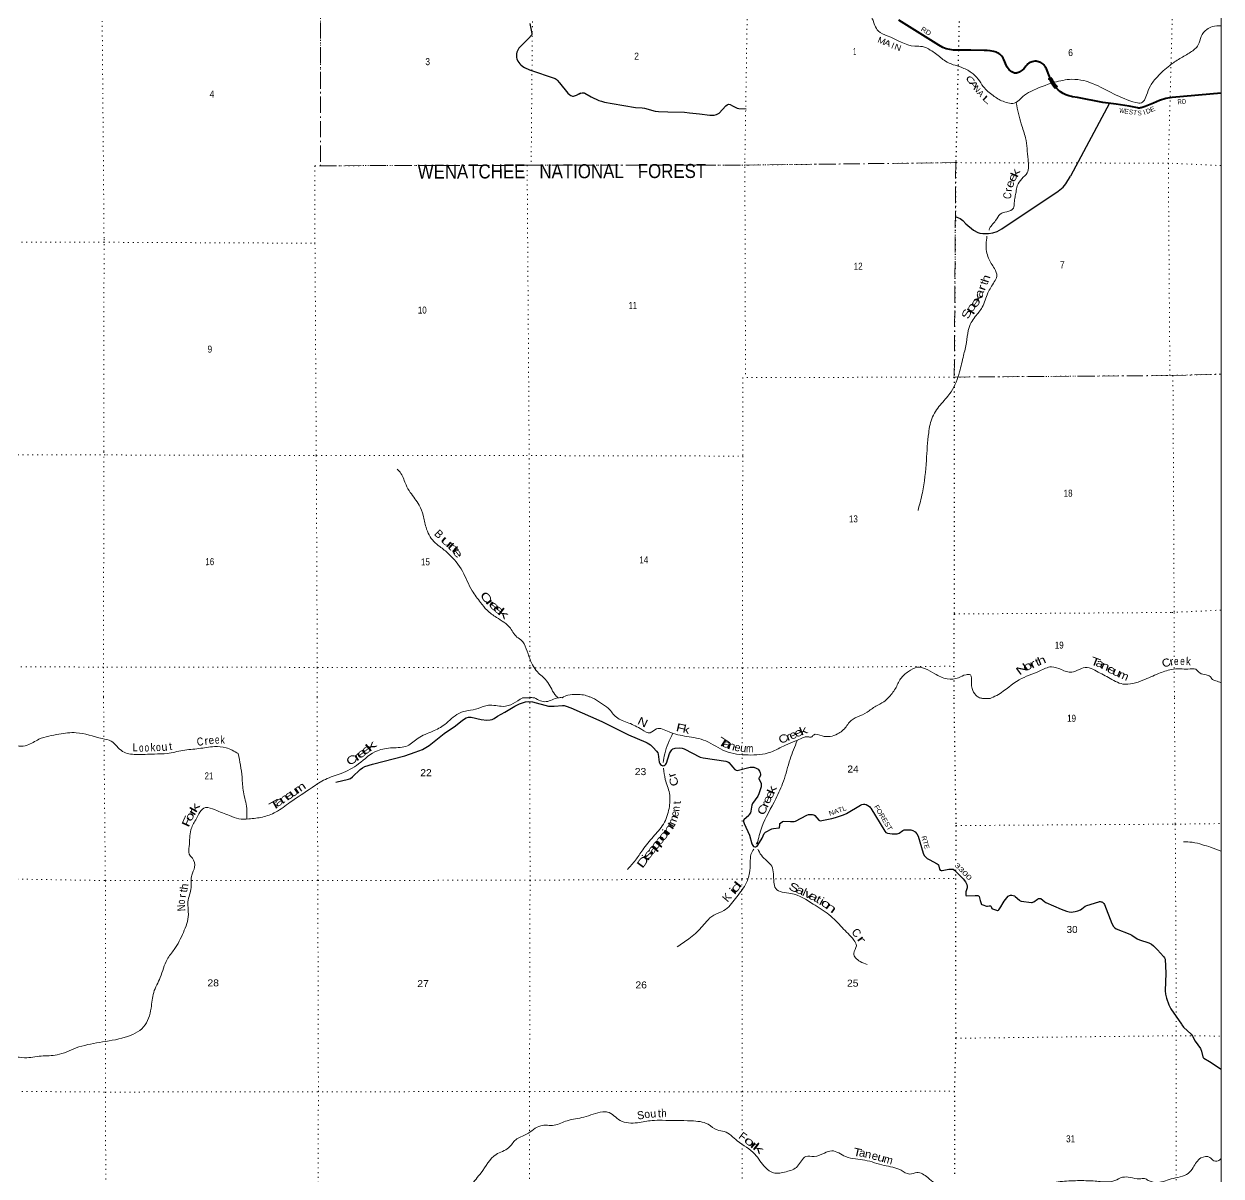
# Model space of a CAD drawing. Header units: feet. Extents: x -252966 to 4, y -183309 to 1368.
# Drawn here: x -29908 to 1, y -149452 to -120662 of the extents above; entities that cross this region are included whole.
import ezdxf
from ezdxf.enums import TextEntityAlignment as Align

# ---------------------------------------------------------------- set-up
doc = ezdxf.new("R2010")
doc.units = ezdxf.units.FT
doc.header["$LTSCALE"] = 80
doc.header["$PDMODE"] = 32
doc.header["$PDSIZE"] = 40
doc.linetypes.add('DOT_DASHED', pattern=[7.7, 5, -1.2, 0.3, -1.2])
doc.linetypes.add('DOTTED', pattern=[1.5, 0.3, -1.2])
for name, color, linetype, lineweight in [('26', 7, 'Continuous', 40), ('27', 7, 'Continuous', 13), ('29', 7, 'Continuous', 25), ('30', 7, 'Continuous', 35), ('39', 7, 'Continuous', 13), ('4', 7, 'Continuous', 13), ('41', 7, 'Continuous', 13), ('44', 7, 'DOT_DASHED', 13), ('6', 7, 'DOTTED', 25), ('61', 7, 'Continuous', 13), ('7', 7, 'DOTTED', 13)]:
    doc.layers.add(name, color=color, linetype=linetype, lineweight=lineweight)

msp = doc.modelspace()

# ---------------------------------------------------------------- linework, layer by layer
at = {"layer": '26'}
for points in [[(-4117.63, -122256.95), (-4163.36, -122190.75), (-4211.21, -122116.26), (-4241.35, -122066.6), (-4277.52, -121990.91), (-4284.88, -121975.26), (-4359.77, -121785.66), (-4372.49, -121757.31), (-4388.09, -121730.46), (-4406.43, -121705.38), (-4427.28, -121682.35), (-4450.42, -121661.63), (-4475.61, -121643.44), (-4502.55, -121627.99), (-4530.97, -121615.43), (-4560.54, -121605.92), (-4590.94, -121599.55), (-4621.85, -121596.39), (-4652.91, -121596.48), (-4683.8, -121599.81), (-4714.16, -121606.36), (-4743.68, -121616.04), (-4772.02, -121628.76), (-4798.88, -121644.36), (-4823.96, -121662.7), (-4846.99, -121683.55), (-4867.71, -121706.69), (-4872.97, -121713.43), (-4893.34, -121740.63), (-4929.62, -121781.38), (-4969.96, -121818.11), (-5013.93, -121850.42), (-5036.02, -121863.33), (-5061.06, -121877.97), (-5086.02, -121886.19), (-5089.86, -121887.28), (-5107.68, -121890.38), (-5125.73, -121891.61), (-5143.8, -121890.94), (-5161.7, -121888.38), (-5179.24, -121883.97), (-5196.22, -121877.75), (-5212.46, -121869.79), (-5229.9, -121858.77), (-5262.13, -121834.63), (-5291.65, -121807.26), (-5318.16, -121776.95), (-5341.35, -121744.04), (-5360.97, -121708.89), (-5429.49, -121547.2), (-5442.27, -121519.3), (-5458.86, -121491.05), (-5478.32, -121464.69), (-5500.42, -121440.5), (-5524.93, -121418.76), (-5551.58, -121399.69), (-5580.08, -121383.52), (-5610.11, -121370.42), (-5641.34, -121360.52), (-5673.44, -121353.95), (-5766.45, -121336.89), (-5841.83, -121326.03), (-5920.26, -121322.91), (-6252.9, -121321.04), (-6655.61, -121317.49), (-6680.26, -121315.77), (-6772.94, -121303.12), (-6863.79, -121280.86), (-6951.81, -121249.22), (-7046.67, -121195.65), (-8046.72, -120570.6)], [(0, -122392.28), (-1216.7, -122497.64), (-1379.63, -122528.92), (-1538.39, -122577.06), (-1686.78, -122639.38), (-1891.04, -122725.06), (-1996.3, -122759.37), (-2013.28, -122762.72), (-2038.25, -122765.38), (-2063.37, -122765.42), (-2088.35, -122762.83), (-2297.05, -122719.89), (-2619.79, -122664.93), (-2950.49, -122622.07), (-3585.98, -122504.07), (-3708.74, -122481.31), (-3732.35, -122476.76), (-3805.18, -122457.42), (-3875.6, -122430.58), (-3942.82, -122396.53), (-4006.11, -122355.63), (-4064.79, -122308.35), (-4093.2, -122280.07), (-4117.63, -122256.95)]]:
    msp.add_lwpolyline(points, dxfattribs=at)
at = {"layer": '29'}
msp.add_line((-2784.13, -122645.5), (-3760.5, -124466.49), dxfattribs=at)
for points in [[(-17271.12, -120651.29), (-17223.54, -120862.89), (-17216.28, -120898.6), (-17216.28, -120925.05), (-17223.54, -120942.24), (-17292.27, -121021.59), (-17493.2, -121217.33)], [(-17493.2, -121217.33), (-17539.47, -121266.23), (-17563.26, -121300.62), (-17591.03, -121368.1), (-17602.92, -121411.71), (-17605.57, -121455.36), (-17600.28, -121501.65), (-17591.03, -121532.09), (-17565.91, -121591.58), (-17547.4, -121623.32), (-17520.96, -121657.71), (-17490.56, -121685.5), (-17440.33, -121722.51), (-17399.35, -121747.64), (-17273.78, -121807.18), (-16633.99, -122029.36), (-16610.85, -122045.2), (-16584.41, -122067.69), (-16528.24, -122129.87), (-16316.74, -122394.38), (-16270.46, -122436.68), (-16244.03, -122452.55), (-16205.71, -122463.15), (-16179.26, -122463.13), (-16150.17, -122457.84), (-16105.25, -122441.99), (-15994.21, -122389.09), (-15963.79, -122382.46), (-15933.38, -122382.46), (-15912.23, -122387.75), (-15893.75, -122394.38), (-15735.12, -122484.31), (-15541.45, -122575.55), (-15481.32, -122595.4), (-15403.97, -122616.55), (-15211.66, -122653.59), (-14624.75, -122748.82), (-14466.1, -122756.74), (-14402.68, -122764.69), (-14138.3, -122838.75), (-14051.03, -122851.96), (-13821.06, -122859.91), (-13403.31, -122870.48), (-13276.45, -122881.07), (-13027.93, -122912.81), (-12768.85, -122939.26), (-12667.02, -122939.25), (-12606.21, -122928.67), (-12573.21, -122912.81), (-12540.11, -122888.99), (-12372.29, -122711.79), (-12336.54, -122680.03), (-12308.84, -122669.46), (-12262.52, -122677.38), (-12203.09, -122706.49), (-12090.67, -122764.67), (-12049.75, -122775.27), (-11864.03, -122783.2)], [(-6639.43, -125473.69), (-6514.98, -125523.5), (-6452.86, -125573.76), (-6372.22, -125661.05), (-6181.87, -125814.46), (-6077.44, -125870.01), (-6024.57, -125888.53), (-5954.5, -125899.11), (-5810.42, -125901.75), (-5700.7, -125883.23), (-5593.63, -125848.85), (-5473.34, -125782.72), (-4066.85, -124841.07), (-3946.57, -124743.2), (-3876.5, -124655.92), (-3760.5, -124466.49)], [(-18072.73, -137961.13), (-17891.22, -137856.95), (-17643.7, -137708.14), (-17523.89, -137654.6), (-17377.5, -137600.19), (-17304.19, -137589.87), (-17206.02, -137600.19), (-16804.49, -137709.01), (-16741.75, -137713.2), (-16659.66, -137711.57), (-16451.12, -137696.7), (-16407.15, -137696.45), (-16356.96, -137709.01), (-16243.07, -137753.91), (-15467.71, -138090.58), (-14800.58, -138426.65), (-14369.22, -138613.38)], [(-22117.95, -139611.73), (-21796.78, -139537.41), (-21750.35, -139514.96), (-21700.16, -139477.29), (-21504.52, -139294.74), (-21453.39, -139251.28), (-21390.65, -139221.99), (-21202.97, -139158.24), (-20393.87, -138950.45), (-20135.89, -138862.05), (-19951.85, -138790.9), (-19865.37, -138745.12), (-19784.55, -138690.46), (-19410.01, -138389.21), (-19122.16, -138204.58), (-18954.85, -138063.33), (-18860.21, -137999.89), (-18799.57, -137981.05), (-18730.55, -137983.15), (-18487.75, -138045.89), (-18341.57, -138058.48), (-18257.92, -138050.11), (-18209.12, -138039.41), (-18163.82, -138014.54), (-18072.73, -137961.13)], [(-14369.22, -138613.38), (-14340.98, -138625.6), (-14253.15, -138680), (-14187.41, -138740.4), (-14102.58, -138830.67), (-14074.35, -138873.58), (-14062.31, -138911.29), (-14037.59, -139109.66), (-14022.07, -139141.44), (-14002.2, -139165.5), (-13976.06, -139187.47), (-13948, -139198.26), (-13915.41, -139191.66), (-13885.09, -139173.87), (-13869.41, -139156.08), (-13853.35, -139130.7), (-13775.57, -138890.85), (-13754.38, -138850.56), (-13718.83, -138800.34), (-13695.83, -138779.41), (-13664.48, -138765.31), (-13637.27, -138758.48), (-13520.16, -138754.3), (-13462.04, -138762.43), (-13413.51, -138775.22), (-13009.89, -138982.4), (-12934.56, -139003.62), (-12373.09, -139083.89), (-12317.93, -139101.13), (-12294.67, -139118.42), (-12236.32, -139187.99)], [(-12236.32, -139187.99), (-12204.53, -139225.9), (-12144.1, -139290.02), (-12116.91, -139313.04), (-12086.91, -139318.66), (-11759.68, -139238.37), (-11719.57, -139233.52), (-11671.47, -139237.71), (-11610.82, -139258.63), (-11565.6, -139287.5), (-11529.26, -139338.15), (-11510.44, -139380), (-11506.28, -139405.96), (-11508.35, -139442.78), (-11542.85, -139500.34), (-11544.95, -139508.71), (-11543.2, -139529.9), (-11490.57, -139632.17), (-11486.08, -139678.39), (-11490.57, -139724.25), (-11547.04, -139897.94), (-11574.15, -139958.24), (-11704.93, -140141.74), (-11723.99, -140183.68), (-11745.06, -140335.74), (-11759.3, -140376.11), (-11785.72, -140419.62), (-11799.03, -140438.89), (-11918.88, -140551.04), (-11928.69, -140572.82), (-11928.69, -140595.84), (-11915.5, -140643.17), (-11783.16, -140930.23), (-11718.52, -141153.53), (-11700.73, -141188.99), (-11676.7, -141214.22), (-11649.51, -141222.59), (-11620.23, -141222.59), (-11588.61, -141205.63), (-11572.13, -141187.02), (-11467.04, -141010.07), (-11416.15, -140894.21), (-11398.56, -140873.12), (-11379.74, -140858.47), (-11224.98, -140774.77), (-11182.77, -140763.35), (-11042.4, -140752.11), (-11033.63, -140746.52), (-11027.35, -140738.15), (-11025.88, -140680.11), (-11021.08, -140643.98), (-11009.51, -140630.14), (-10952.07, -140591.67), (-10925.02, -140584.55), (-10757.47, -140590.59)], [(-10757.47, -140590.59), (-10662.54, -140594.01), (-10634.19, -140587.48), (-10349.78, -140432.63), (-10306.61, -140419.77), (-10255.67, -140417.98), (-10205.48, -140417.98), (-10172.37, -140426.52), (-10151.11, -140438.9), (-10050.73, -140556.09), (-10031.9, -140568.65), (-10015.02, -140571.55), (-9720.02, -140515.11), (-9631.42, -140492.28), (-9430.66, -140423.22), (-9358.42, -140390.96), (-9010.29, -140182.63), (-8974.76, -140170.01), (-8932.94, -140161.64), (-8899.48, -140161.64), (-8865.89, -140169.41), (-8783.41, -140221.29), (-8762.5, -140240.12), (-8746.26, -140260.18), (-8401.41, -140834.76), (-8375.61, -140865.82), (-8335.88, -140886.75), (-8212.49, -140899.31), (-8143.48, -140901.4), (-8089.11, -140897.21), (-8036.96, -140880.82), (-7948.99, -140815.6), (-7916.17, -140801.39), (-7867.43, -140796.77), (-7750.32, -140800.95), (-7699.08, -140816.66), (-7643.67, -140853.27), (-7601.84, -140899.31), (-7562.48, -140957.52), (-7441.11, -141384.7), (-7412.57, -141442.36), (-7385.39, -141475.84), (-7339.38, -141515.6), (-7293.89, -141545.7), (-7088.16, -141648.95), (-7070.65, -141663.14), (-7058.1, -141677.79), (-7030.91, -141780.33), (-7015.06, -141805.54), (-6991.18, -141817.99), (-6970.27, -141815.9), (-6798.46, -141784.71), (-6721.4, -141780.33), (-6692.13, -141786.61), (-6656.31, -141805.52), (-6439.35, -142026.97), (-6385.75, -142099.46), (-6348.11, -142164.33), (-6340.35, -142205.73), (-6343.93, -142248.03), (-6377.4, -142349.7), (-6379.48, -142413.35), (-6373.21, -142440.56), (-6362.03, -142447.9), (-6145.51, -142439.08), (-6078.34, -142440.56), (-6055.33, -142448.93), (-6043.47, -142463.67), (-6016.11, -142567.94), (-5995.73, -142642.5), (-5989.99, -142654.52), (-5978.69, -142664.26), (-5953.9, -142675.98), (-5859.79, -142705.28), (-5832.65, -142705.12), (-5788.69, -142696.91), (-5770.4, -142698.47), (-5759.94, -142701.61), (-5749.49, -142707.89), (-5740.59, -142717.84), (-5723.86, -142763.87), (-5706.87, -142775.89), (-5587.41, -142814.61), (-5572.85, -142814.68), (-5559.18, -142811.47), (-5548.73, -142802.06), (-5502.71, -142724.23)], [(-5502.71, -142724.23), (-5445.31, -142627.16), (-5414.37, -142580.76), (-5313.99, -142456.25), (-5302.49, -142445.78), (-5287.7, -142437.8), (-5258.57, -142430.09), (-5228.25, -142431.13), (-5190.6, -142437.41), (-5161.51, -142448.51), (-5140.41, -142463.57), (-5032.71, -142561.92), (-5015.98, -142572.39), (-4996.05, -142579.58), (-4730.53, -142614.25), (-4715.89, -142614.25), (-4697.64, -142611.26), (-4679.29, -142601.69), (-4582.86, -142531.8), (-4563.23, -142519.03), (-4537.08, -142512.75), (-4515.13, -142512.75), (-4498.59, -142518.25), (-4399.06, -142601.69), (-4372.98, -142615.05), (-3995.34, -142785.34), (-3863.7, -142833.99), (-3791.55, -142851.78), (-3737.28, -142856.84), (-3693.26, -142852.82), (-3645.16, -142843.4), (-3573.01, -142823.52), (-3514.41, -142798), (-3478.9, -142776.44), (-3393.56, -142708.56), (-3352.38, -142687.5), (-3056.1, -142598.29), (-3032.94, -142593.86), (-3015.16, -142593.86), (-2993.2, -142597), (-2978.56, -142603.27), (-2961.83, -142610.6), (-2946.15, -142621.06), (-2924.14, -142645.07)], [(-2924.14, -142645.07), (-2914.78, -142662.92), (-2727.06, -143138.74), (-2682.65, -143219.56), (-2661.74, -143244.68), (-2617.76, -143275.51), (-2276.94, -143405.81), (-2230, -143431.83), (-2095, -143525.09), (-2038.42, -143553.02), (-1804.31, -143627.62), (-1740.53, -143655.88), (-1685.11, -143696.68), (-1587.13, -143799.8), (-1435.2, -143963.5), (-1412.19, -143994.89), (-1398.31, -144033.12), (-1376.61, -144379.65), (-1395.47, -144823.58), (-1390.21, -144908.2), (-1364.1, -145003.55), (-1303.45, -145173.06), (-1252.37, -145271.38), (-988.62, -145659.51)], [(-988.62, -145659.51), (-979.32, -145673.2), (-934.79, -145727.67), (-747.19, -145905.48), (-709.84, -145953.18), (-642.57, -146081.7), (-514.01, -146266.46), (-483.93, -146332.87), (-455.45, -146471.54), (-447.09, -146490.38), (-429.01, -146509.38), (-285.27, -146592.27), (0, -146783.34)]]:
    msp.add_lwpolyline(points, dxfattribs=at)
msp.add_arc((-15938.97, -122612.38), 227.09, 107.24071, 123.84127, dxfattribs=at)
at = {"layer": '39'}
msp.add_line((-11582.12, -141098.1), (-11614.38, -141162.66), dxfattribs=at)
for points in [[(-12990.5, -118618.77), (-12990.32, -118619.02), (-12847.84, -118682.75), (-10333.58, -119759.88), (-9970.39, -119913.17), (-9869.65, -120061.5), (-9743.42, -120069.02), (-9561.24, -120040.13), (-9324.95, -120015.04), (-9082.25, -120094.45), (-8865.1, -120300.59), (-8711.95, -120531.12), (-8560.5, -120840.05), (-8337.68, -120957.73), (-7647.55, -121218.22), (-7457.2, -121229.5), (-7262.55, -121315.13), (-7005.42, -121499), (-6884.86, -121592.98), (-6493.63, -121746.15), (-6238.71, -121875.76), (-6069.8, -122039.89), (-5938.85, -122228.3), (-5693.58, -122452.42), (-5446.63, -122596.13), (-5127.98, -122629), (-4952.28, -122479.53), (-4754.47, -122350.07), (-4166.45, -122120.17)], [(-4166.45, -122120.17), (-3732, -122046.37), (-3427.38, -122079.29), (-3206.73, -122152.76), (-2125.42, -122625.86), (-1986.74, -122629.82), (-1943.16, -122598.13), (-1859.42, -122444.72), (-1764.19, -122207.14), (-1590.78, -121983.31), (-1281.38, -121700.63), (-1031.65, -121528.74), (-761.84, -121368.84), (-570.23, -121187.15), (-492.93, -120975.77), (-355.4, -120798.32), (-213.45, -120727.38), (0.46, -120709.03)], [(-5116.1, -122632.71), (-4991.69, -123161.11), (-4884.15, -123510.42), (-4821.94, -124052.89), (-4844.69, -124382.63), (-4976.32, -124531.92), (-5089.53, -124710.18), (-5121.27, -124862.17), (-5144.82, -124986.89), (-5164.27, -125135.71), (-5185.81, -125264.45), (-5353.73, -125353.58), (-5513.76, -125412.53), (-5631.31, -125577.84), (-5790.68, -125803.62), (-5792.97, -125814.17)], [(-5846.65, -125968.15), (-5869.4, -126165.76), (-5805.93, -126517.26), (-5662.69, -126775.98), (-5601.85, -126966.68), (-5665.39, -127109.66), (-5824.58, -127383.68), (-5965.42, -127740.05), (-6140.78, -127975.95), (-6242.37, -128125.11), (-6313.7, -128326.41), (-6360.61, -128626.1), (-6433.46, -128950.03), (-6532.05, -129354.46), (-6744.44, -129855.84), (-6981.69, -130146.26), (-7206.75, -130480.86), (-7303.35, -130879.25), (-7360.76, -131566.94), (-7459.77, -132377.4), (-7570.23, -132818.07)], [(-20581.27, -131788.06), (-20488.71, -131894.22), (-20361.38, -132183.14), (-20256.49, -132367.64), (-20034.87, -132690.35), (-19933.73, -132941.2), (-19862.45, -133240.41), (-19666.75, -133595.39), (-19518.02, -133721.41), (-19296.96, -133901.41), (-18952.69, -134340.2), (-18708.4, -134827.65), (-18498.92, -135120.26), (-18337.9, -135314.58), (-18102.83, -135492.51), (-17755.21, -135764.45), (-17563.96, -136004.88), (-17537.86, -136020.85), (-17289.72, -136466.07), (-17079.88, -136853.15), (-16850.64, -137075.33), (-16642.98, -137416.19), (-16568.97, -137499.21)], [(-8314.09, -137503.1), (-8135.78, -137272.71), (-8004.53, -137026.94), (-7806.93, -136843.22), (-7586.97, -136739.8), (-7382.49, -136779.16), (-7151.64, -136900.83), (-6842.64, -137030.21), (-6556.29, -137000.9), (-6370.29, -136923.75), (-6262.1, -136927.32), (-6235.31, -137120.18), (-6218.69, -137270.87), (-6121.88, -137439.32), (-6031.86, -137504.1)], [(-5733.74, -137505.07), (-5563.06, -137416.92), (-5043.64, -137052.98), (-4527.69, -136827.74), (-4237.61, -136728.05), (-3988.93, -136797.39), (-3730.28, -136858.64), (-3346.11, -136742.48), (-3151.51, -136814.05), (-2814.26, -136995.58), (-2449.04, -137156.9), (-1950.61, -137060.38), (-1562.63, -136895.97), (-1238.5, -136794.13), (-1016.21, -136777.14), (-825.86, -136786.41), (-627.53, -136789.61), (-533.03, -136879.68), (-368.57, -136929.25), (-272.27, -136965.04), (-215.88, -137041.19), (-131.61, -137077.03), (0.91, -137126.05)], [(-17447.06, -137499.49), (-17937.82, -137714.93), (-18305.36, -137686.67), (-18561.96, -137768.41), (-19045.26, -137889.53), (-19395.31, -138170.8), (-19695.7, -138337.22), (-20062.31, -138510.01), (-20326.45, -138700.37), (-20703.66, -138752.58), (-21076.76, -138822.86), (-21551.07, -139153.03), (-21981.62, -139392.5), (-22376.46, -139539.29), (-22710.79, -139746.1), (-23255.2, -140112.82), (-23621.47, -140359.99), (-23948.17, -140480.3), (-24289.25, -140528.31), (-24538.22, -140525.57), (-24771.47, -140446.35), (-25133.51, -140301.45), (-25370.67, -140244.36), (-25616.23, -140547.21), (-25737.53, -140803.18), (-25779.82, -141213.56), (-25778.95, -141404.55), (-25700.17, -141508.7), (-25642.93, -141733.59), (-25714.3, -141930.99), (-25728.94, -142242.7), (-25811.63, -142599), (-25798.14, -142916.6), (-25924.58, -143363.6), (-26153.51, -143791.02), (-26331.06, -144039.23), (-26501.66, -144488.47), (-26666.57, -144867.31), (-26731.04, -145255.68), (-26919.63, -145723.1), (-27380.21, -145982.83), (-28022.06, -146114.82), (-28603.66, -146250.52), (-29078.68, -146423.86), (-29476.06, -146454.06), (-29891.46, -146494.41), (-30154.52, -146483.7), (-30543.56, -146580.2), (-30800.57, -146573.49), (-31005.45, -146552.43), (-31134.15, -146506.85), (-31208.6, -146471.04), (-31284.22, -146439.72)], [(-17144.73, -137504.42), (-17246.41, -137497.21), (-17349.02, -137501.77), (-17447.66, -137499.76)], [(-17152.93, -137501.77), (-16856.52, -137597.58), (-16564.67, -137501.77), (-16457.49, -137498.26)], [(-16458.06, -137498.63), (-16316.37, -137434.95), (-16102.08, -137422.01), (-15923.76, -137429.32), (-15787.37, -137472.98), (-15707.7, -137498.89)], [(-15707.7, -137498.89), (-15502.94, -137625.97), (-15307.56, -137763.69), (-15105.77, -137987.83), (-14795.94, -138130.99), (-14473.96, -138296.21), (-14258.78, -138373.51), (-14106.64, -138278.23), (-13789.07, -138355.01), (-13353.45, -138464.18)], [(-13353.45, -138464.18), (-12870.55, -138579.47), (-12379.5, -138836.3), (-11816.93, -138929.91), (-11249.09, -138858.62), (-10882.47, -138685.83), (-10646.02, -138588.1), (-10453.67, -138502.67), (-10323.3, -138473.85), (-10238.94, -138483.46), (-10182.96, -138432.91), (-9966.03, -138453.91), (-9582.79, -138405.69), (-9364.78, -138225.62), (-9285, -138110.61), (-9082.82, -137978.88), (-8844.45, -137861.04), (-8622.29, -137711.11), (-8422.03, -137599.49), (-8314.09, -137503.1)], [(-6037.21, -137500.25), (-5958.85, -137515.43), (-5856.25, -137517.71), (-5767.32, -137517.71), (-5733.74, -137505.07)], [(-31278.05, -138451.86), (-30996.06, -138506.09), (-30365.24, -138597.34), (-30029.44, -138710.21), (-29824.79, -138683.01), (-29532.33, -138538.75), (-29033.01, -138409.51), (-28601.53, -138373.11), (-27954.4, -138518.55), (-27729.23, -138585.75), (-27442.97, -138841.63), (-27111.37, -138916.32), (-26649.65, -138905.89), (-26328.5, -138890.16), (-25941.35, -138817.79), (-25540.04, -138769.48), (-25148.76, -138721.22), (-24859.54, -138747.88), (-24551.69, -138895.07)], [(-13691.76, -138382.3), (-13899.25, -138904.7), (-13933.16, -139118.82)], [(-10587.43, -138567.07), (-10764.43, -139035.06), (-10932.56, -139586.82), (-11121.29, -140024.09), (-11471.39, -140735.62), (-11587.25, -141148.82)], [(-24551.69, -138895.07), (-24498.16, -139186.33), (-24458.64, -139487.71), (-24424.85, -139851.44), (-24340.65, -140265.19), (-24340.83, -140526.65)], [(-13926.33, -139262.99), (-13884.04, -139539.72), (-13780.05, -139889.02), (-13790.37, -140267.06), (-13931.13, -140657.84), (-14186.66, -140974.81), (-14448.18, -141299.86), (-14631.69, -141560.17), (-14831.42, -141788.4)], [(-935.51, -141101.48), (-724.66, -141110.45), (-459.36, -141173.42), (-258.31, -141234.71), (-0.93, -141331.05)], [(-11676.11, -141286.17), (-11743.3, -141420.62), (-11760.47, -141617.74), (-11779.36, -141877.2), (-11882.43, -142167.26), (-12129.8, -142514.35), (-12421.52, -142819.45), (-12667.96, -142929.29), (-12857.95, -143091.12), (-13129.62, -143390.08), (-13295.66, -143521.62), (-13583.85, -143722.16)], [(-11574.05, -141280.03), (-11484.25, -141435.37), (-11224, -141711.48), (-11172, -142105.28), (-11125.09, -142265.89), (-10747.09, -142388.59), (-10187.74, -142655.12), (-9795.05, -142918.49), (-9464.3, -143244.51), (-9175.78, -143554.66), (-9110.9, -143695.06), (-9176.27, -143888.41), (-9016.74, -144090.66), (-8837.71, -144166.14)], [(-20652.01, -153562.14), (-20328.84, -153108.09), (-20211.3, -152908.44), (-20145.71, -152763.34), (-20234.88, -152580.84), (-20152.15, -152234.59), (-20087.59, -151864.32), (-20012.21, -151664.88), (-19634.86, -151204.53), (-19183.36, -150717.65), (-18975.76, -150455.21), (-18857.1, -150060.52), (-18726.33, -149681.86), (-18486.82, -149373.01), (-18113.49, -148914.69), (-17799.06, -148744.18), (-17619.29, -148544.2), (-17350.89, -148406.1), (-16996.5, -148195.17), (-16659.27, -148181.37), (-16336.55, -148069.13), (-15917.36, -147980.51), (-15446.17, -147847.39), (-15327.69, -147852.81), (-15013.54, -148062.3), (-14577.62, -148118.36), (-14212.47, -148064.2), (-13961.54, -148058.88), (-13232.69, -148073.22), (-12812.69, -148159.52), (-12587.2, -148299.1), (-12410.34, -148338.39), (-12086.05, -148569.95), (-11646.85, -148903.45), (-11384.32, -149239.87), (-11180.94, -149371.51), (-10865.87, -149343.75), (-10579.39, -149207.57), (-10373.71, -148965.24), (-10166.93, -148964.17), (-9908.34, -148876.38), (-9725.9, -148821.16), (-9377.91, -148966.13), (-9134.71, -149025.19), (-8899.67, -149056.15), (-8415.23, -149186.35), (-7995.08, -149306.83), (-7781.83, -149402.23), (-7599.3, -149365.1), (-7323.67, -149492.36), (-6989.38, -149715.82), (-6649.86, -149764.33), (-6420.48, -149875.74), (-6039.85, -150133.14), (-5855.66, -150021.61), (-5624.04, -149742.95), (-5371.21, -149713.5), (-5175.72, -149877.36), (-4934.93, -149847.97), (-4712.66, -149722.17), (-4331.62, -149631.74), (-3910.24, -149581.31), (-3474.64, -149567), (-3099.13, -149583.16), (-2940.46, -149598.42), (-2655.52, -149564.78), (-2457.14, -149483.34), (-2270.42, -149484.39), (-2039.37, -149521.39), (-1908.9, -149514.69), (-1818.35, -149560.47), (-1623.35, -149615.76), (-1248.33, -149525.36), (-817.33, -149384.4), (-697.53, -149239.02), (-501.87, -149000.77), (-275.07, -148987.54), (-206.51, -149051.52), (-71.91, -149070.93), (1.32, -149013.96)]]:
    msp.add_spline(points, degree=3, dxfattribs=at)
at = {"layer": '4'}
msp.add_line((0, -0.01), (0, -183308.59), dxfattribs=at)
at = {"layer": '44'}
msp.add_lwpolyline([(-31235.48, -113385.64), (-30362.93, -113389.05), (-30348.07, -114734.86), (-29047.71, -114752.49), (-29037.63, -116087.12), (-27723.07, -116106.46), (-27723.48, -118788.16), (-22497.05, -118780.67), (-22497.62, -124206.14), (-17335.61, -124194.73), (-11895.08, -124189.27), (-6626.56, -124128.64), (-6665.74, -129487.67), (-1277.18, -129449.46), (1.17, -129414.68)], dxfattribs=at)
at = {"layer": '6'}
for points in [[(-6493.6, -117255.56), (-6504.66, -118920.03), (-6626.56, -124128.64), (-6665.74, -129487.67), (-6670.68, -135407.37), (-6679.62, -136711.95), (-6676.52, -137504.72)], [(-6676.52, -137504.72), (-6623.07, -140694.53), (-6630.82, -141598.55)], [(-6633.76, -141796.07), (-6637.09, -142019.56), (-6628.89, -146008.48), (-6662.99, -147331.61), (-6655.77, -149433.78)]]:
    msp.add_lwpolyline(points, dxfattribs=at)
at = {"layer": '61'}
for p, q in [((-4302.63, -122031.77), (-4234.25, -122000.97)), ((-4292.36, -122035.92), (-4237.97, -122011.42)), ((-4089.03, -122228.32), (-4145.54, -122277.63)), ((-4100.1, -122227.37), (-4145.08, -122266.62))]:
    msp.add_line(p, q, dxfattribs=at)
for centre, radius, start, end in [((-3415.15, -121638.09), 903.55, 204.4046, 220.70614), ((-3415.15, -121638.09), 895.55, 203.92101, 221.20925), ((-3415.64, -121638.59), 970.55, 203.921, 221.20925), ((-3415.64, -121638.59), 962.55, 204.37981, 220.7275)]:
    msp.add_arc(centre, radius, start, end, dxfattribs=at)
msp.add_point((-4292.36, -122035.92), dxfattribs=at)
at = {"layer": '7'}
for p, q in [((-22497.05, -118780.67), (-22497.62, -124206.14)), ((-17188.39, -118801.08), (-17235.46, -124192.31)), ((-17335.61, -124194.73), (-22640.14, -124206.46)), ((-11953.97, -136755.72), (-6679.62, -136711.95)), ((-1167.19, -136734.93), (-1165.62, -137505.68)), ((-11960.17, -138636.03), (-11957.09, -137502.56)), ((-11971.12, -152630.7), (-11962.04, -148626.13))]:
    msp.add_line(p, q, dxfattribs=at)
for points in [[(-27967.86, -118789.06), (-27906.73, -126043.26), (-27912.04, -131355.92), (-27919.86, -136734.85), (-27918.95, -137488.56)], [(-11813.45, -118865.44), (-11896.38, -124112.16), (-11880.12, -129501.04)], [(-1198.24, -119820.65), (-1315.93, -124141), (-1277.18, -129449.46)], [(-22640.14, -124206.46), (-22636.59, -126142.15), (-22603.87, -131446.61), (-22579.19, -136743.07), (-22584.38, -137494.49)], [(-17335.61, -124194.73), (-17283.73, -131525.2), (-17270.57, -136753.43), (-17269.69, -137499.14)], [(-1.27, -124202.17), (-1315.93, -124141), (-6626.56, -124128.64), (-11824.55, -124188.95), (-17335.12, -124194.73)], [(-30930.45, -126113.47), (-27909.21, -126117.57), (-22636.59, -126142.15)], [(-11944.23, -129499.3), (-11950.59, -131461.16), (-11953.97, -136755.72), (-11957.09, -137502.56)], [(1.17, -129414.68), (-1351.49, -129446.98), (-6665.74, -129487.67), (-11944.23, -129499.3)], [(-1201.05, -129451.16), (-1169.94, -135370.71), (-1167.68, -136485.35)], [(-31259.96, -131421.86), (-27840.21, -131432.71), (-22603.87, -131446.61), (-17355.56, -131448.41), (-11950.59, -131461.16)], [(-2.19, -135309.71), (-1244.25, -135368.23), (-6670.68, -135407.37)], [(-11953.97, -136755.72), (-17270.57, -136753.43), (-22653.5, -136740.59), (-27919.86, -136734.85), (-31263.33, -136718.43)], [(-27918.95, -137488.56), (-27873.92, -142068.8), (-27873.85, -147352.56), (-27845.68, -152636.18)], [(-22567.61, -152619.01), (-22551.55, -147349.23), (-22565.66, -142067.55), (-22584.38, -137494.49)], [(-17269.69, -137499.14), (-17263.47, -142058.29), (-17275.47, -147338.1), (-17287.42, -152627.96)], [(-1165.62, -137505.68), (-1142.31, -140658.21), (-1116.2, -145929.78), (-1117.64, -151324.14)], [(-11961.31, -148302.18), (-11959.14, -147346.87), (-11969.4, -142028.97), (-11960.87, -138891.55)], [(-6623.07, -140694.53), (-1142.31, -140658.21), (0, -140644.19)], [(-31274.31, -142011.19), (-27873.92, -142068.8), (-22565.66, -142067.55), (-17263.47, -142058.29), (-11973.41, -142029), (-6637.09, -142019.56)], [(-6628.89, -146008.48), (-1138.21, -145945.98), (0, -145954.57)], [(-31281.61, -147327.52), (-27873.85, -147352.56), (-22577.66, -147347.36), (-17275.47, -147338.1), (-11959.14, -147346.87), (-6662.99, -147331.61)]]:
    msp.add_lwpolyline(points, dxfattribs=at)

# ---------------------------------------------------------------- texts
at = {"layer": '27', "width": 1.15}
msp.add_text('RD', height=120, rotation=327.994, dxfattribs=at).set_placement((-7512.93, -120821.68))
at = {"layer": '27'}
for s, rotation, width, p in [('R', 4.879, 0.75, (-1028.75, -122666.76)), ('D', 5.094, 0.75, (-918.2, -122659.26)), ('W', 351.785, 0.7, (-2482.62, -122887.56)), ('E', 351.785, 0.85, (-2368.43, -122904.45)), ('S', 347.029, 0.95, (-2262.52, -122921.33)), ('S', 2.906, 0.75, (-2029.94, -122948.17)), ('I', 17.773, 0.85, (-1897.51, -122929.63)), ('D', 22.249, 1.05, (-1795.53, -122890.66)), ('E', 22.249, 1.15, (-1689.89, -122846.61))]:
    msp.add_text(s, height=120, rotation=rotation, dxfattribs=dict(at, width=width)).set_placement(p, align=Align.CENTER)
msp.add_text('T', height=120, rotation=351.28, dxfattribs=at).set_placement((-2155.89, -122941.35), align=Align.CENTER)
at = {"layer": '30'}
for s, rotation, width, p in [('NATL', 18.831, 1.1, (-9561.67, -140378.92)), ('FOREST', 300.971, 1.1, (-8489.2, -140527.54)), ('RTE', 285.861, 1.05, (-7440.5, -141130.72)), ('3300', 314.413, 1.5, (-6482.59, -141882.81))]:
    msp.add_text(s, height=120, rotation=rotation, dxfattribs=dict(at, width=width)).set_placement(p, align=Align.CENTER)
at = {"layer": '41'}
for s, height, rotation, width, p in [('M', 150, 337.827, 1.15, (-8504.42, -121149.09)), ('A', 150, 337.574, 1.25, (-8361.15, -121211.65)), ('N', 150, 341.079, 1.15, (-8097.13, -121318.78)), ('C', 150, 320.669, 1.6, (-6307.67, -122119.93)), ('A', 150, 309.377, 1.75, (-6224.89, -122228.75)), ('L', 150, 317.865, 2, (-5900.78, -122609.91)), ('e', 200, 62.189, 1.4, (-5122.4, -124542.21)), ('k', 200, 66.599, 1.45, (-5046.78, -124424.17)), ('e', 200, 70.806, 1.2, (-5183.12, -124692.91)), ('C', 200, 82.129, 0.85, (-5241.39, -124966.36)), ('h', 200, 72.193, 1.25, (-5785.97, -127056.63)), ('x', 200, 61.929, 1.75, (-5997.9, -127558.1)), ('a', 200, 70.986, 1.25, (-5944.82, -127425.08)), ('r', 200, 70.277, 1.35, (-5883.5, -127284.04)), ('p', 200, 56.11, 1.7, (-6169.29, -127806.45)), ('e', 200, 53.18, 1.7, (-6063.6, -127684.26)), ('S', 200, 67.002, 1.35, (-6266.16, -127945.91)), ('u', 200, 318.902, 2, (-19408.65, -133671.22)), ('t', 200, 317.768, 1.9, (-19293.85, -133779.81)), ('t', 200, 317.705, 1.9, (-19194.01, -133864.2)), ('e', 200, 306.938, 1.7, (-19149.11, -133937.48)), ('C', 200, 306.189, 1.5, (-18439.78, -135052.36)), ('r', 200, 308.326, 1.95, (-18334.77, -135178.2)), ('e', 200, 317.107, 1.95, (-18215.75, -135279.93)), ('e', 200, 320.941, 1.8, (-18108.21, -135371.68)), ('k', 200, 322.065, 1.95, (-17988.4, -135471.11)), ('N', 200, 36.273, 1.55, (-4915.1, -136860.35)), ('o', 200, 33.076, 1.55, (-4783.98, -136793.28)), ('r', 200, 27.381, 1.55, (-4660.19, -136743.93)), ('t', 200, 23.481, 1.2, (-4551.34, -136699.28)), ('h', 200, 22.641, 1.35, (-4443.41, -136655.49)), ('T', 200, 339.308, 1.45, (-3171.56, -136693.56)), ('a', 200, 338.825, 1.3, (-3059.71, -136733.56)), ('n', 200, 338.664, 1.35, (-2923.78, -136798.43)), ('C', 200, 19.844, 1.1, (-1336.5, -136718.52)), ('r', 200, 13.983, 1.15, (-1209.26, -136690.36)), ('e', 200, 1.393, 0.75, (-1115.52, -136683.81)), ('e', 200, 358.251, 0.75, (-965.01, -136682.23)), ('k', 200, 357.503, 0.9, (-818.51, -136686.6)), ('e', 200, 332.748, 1.4, (-2778.11, -136883.04)), ('u', 200, 337.861, 1.4, (-2640.54, -136949.52)), ('m', 200, 336.572, 1.15, (-2470, -137030.71)), ('N', 200, 334.805, 1.25, (-14488.69, -138198.89)), ('F', 200, 346.393, 1.4, (-13521.24, -138351.54)), ('k', 200, 346.393, 1.2, (-13381.02, -138385.48)), ('k', 200, 0.421, 0.85, (-24942.4, -138651.18)), ('T', 200, 327.095, 1.8, (-12481.9, -138710.49)), ('C', 200, 25.11, 1.2, (-10894.78, -138611)), ('r', 200, 22.437, 1.4, (-10770.33, -138563.79)), ('e', 200, 22.475, 1.25, (-10658.46, -138517.5)), ('e', 200, 23.943, 1.3, (-10523.62, -138458.64)), ('k', 200, 21.96, 1.4, (-10398.37, -138411.93)), ('L', 200, 359.858, 0.8, (-27129.49, -138839.37)), ('o', 200, 1.73, 0.75, (-26973.95, -138847.32)), ('o', 200, 1.73, 0.75, (-26835.42, -138843)), ('k', 200, 2.107, 0.9, (-26681.58, -138838.13)), ('o', 200, 3.501, 0.8, (-26544.05, -138831.93)), ('C', 200, 7.025, 0.85, (-25494.62, -138693.36)), ('e', 200, 7.037, 0.9, (-25215.33, -138657.5)), ('e', 200, 2.16, 0.75, (-25076.24, -138646.31)), ('e', 200, 38.278, 1.75, (-21415.84, -138960.93)), ('e', 200, 40.017, 1.85, (-21295.73, -138866.3)), ('k', 200, 38.949, 2, (-21178.73, -138783.57)), ('a', 200, 337.343, 1.35, (-12383, -138746.63)), ('n', 200, 343.844, 1.2, (-12246.42, -138798.74)), ('u', 200, 352.208, 1.05, (-11947.13, -138853.7)), ('m', 200, 359.654, 0.8, (-11775.25, -138862.23)), ('C', 200, 30.194, 1.35, (-21671.8, -139138.3)), ('r', 200, 33.753, 1.8, (-21531.52, -139051.96)), ('m', 200, 33.96, 1.4, (-22968.59, -139835.3)), ('n', 200, 34.019, 1.7, (-23357.26, -140098.05)), ('e', 200, 34.019, 1.6, (-23235.75, -140015.27)), ('u', 200, 33.969, 1.75, (-23109.33, -139930.22)), ('e', 200, 65.733, 1.3, (-11251.07, -140084.06)), ('k', 200, 67.576, 1.45, (-11130.24, -139835.57)), ('e', 200, 65.733, 1.3, (-11187.89, -139959.59)), ('k', 200, 60.055, 1.7, (-25553.14, -140292.42)), ('r', 200, 60.055, 1.65, (-25611.44, -140398.67)), ('T', 200, 29.339, 1.7, (-23589.1, -140261.47)), ('a', 200, 34.007, 1.7, (-23483.78, -140175)), ('n', 200, 86.155, 0.9, (-13525.83, -140281.63)), ('C', 200, 63.232, 1.25, (-11370.52, -140345.7)), ('r', 200, 64.671, 1.5, (-11302.78, -140206.6)), ('F', 200, 65.5, 1.65, (-25744.01, -140632.82)), ('o', 200, 60.079, 1.45, (-25686.19, -140517.14)), ('m', 200, 69.311, 1.1, (-13599.69, -140589.48)), ('o', 200, 51.114, 1.8, (-13864.19, -141010.27)), ('i', 200, 53.137, 1.55, (-13791.3, -140919.53)), ('n', 200, 54.137, 1.8, (-13728.69, -140836.58)), ('t', 200, 60.635, 1.4, (-13655.52, -140717.66)), ('p', 200, 51.171, 1.9, (-14053.27, -141239.7)), ('p', 200, 51.171, 1.9, (-13962.26, -141128.98)), ('D', 200, 53.317, 1.6, (-14366.79, -141656.53)), ('i', 200, 56.912, 1.4, (-14291.24, -141549.9)), ('s', 200, 53.917, 1.95, (-14232.17, -141461.36)), ('a', 200, 51.192, 1.9, (-14141.45, -141349.3)), ('i', 200, 49.293, 1.7, (-12123.75, -142394.93)), ('d', 200, 51.702, 1.95, (-12043.58, -142292.8)), ('S', 200, 335.687, 1.4, (-10708.73, -142331.25)), ('a', 200, 335.687, 1.4, (-10548.9, -142398.59)), ('l', 200, 335.687, 1.05, (-10444.49, -142448.49)), ('v', 200, 334.385, 1.45, (-10339.48, -142498.6)), ('o', 200, 88.846, 0.75, (-25883.89, -142603.97)), ('a', 200, 332.346, 1.5, (-10224.46, -142553.59)), ('t', 200, 332.346, 1.3, (-10100.53, -142622.44)), ('i', 200, 330.439, 1.3, (-10022.4, -142671.45)), ('o', 200, 327.64, 1.55, (-9921.64, -142729.28)), ('n', 200, 323.596, 1.8, (-9799.23, -142822.67)), ('N', 200, 94.262, 0.85, (-25880.53, -142744.49)), ('r', 200, 305.984, 1.85, (-9059.64, -143596.66)), ('o', 200, 10.594, 0.95, (-14321.84, -148000.57)), ('h', 200, 2.742, 0.85, (-13913.67, -147980.29)), ('o', 200, 323.256, 1.7, (-11837.26, -148666.01)), ('r', 200, 322.322, 1.95, (-11714.29, -148762.19)), ('k', 200, 322.322, 1.95, (-11617.84, -148837.41)), ('T', 200, 347.515, 1.25, (-9105.11, -148956.76)), ('a', 200, 349.787, 1.05, (-8976.95, -148968.96)), ('n', 200, 350.326, 1.05, (-8830.72, -149001.06)), ('e', 200, 345.326, 1.05, (-8667.86, -149043.51)), ('u', 200, 344.587, 1.25, (-8512.91, -149086.81))]:
    msp.add_text(s, height=height, rotation=rotation, dxfattribs=dict(at, width=width)).set_placement(p, align=Align.CENTER)
for s, height, rotation, p in [('I', 150, 337.596, (-8226.4, -121270.78)), ('N', 150, 310.758, (-6152.72, -122333.73)), ('A', 150, 312.396, (-6060.9, -122450.01)), ('r', 200, 85.567, (-5219.37, -124816.06)), ('t', 200, 72.193, (-5831.74, -127165.52)), ('B', 200, 315.404, (-19609.82, -133478.34)), ('u', 200, 6.154, (-26389.25, -138823.89)), ('t', 200, 8.332, (-26231.33, -138809.31)), ('r', 200, 7.037, (-25342.28, -138674.61)), ('e', 200, 348.037, (-12098.16, -138834.16)), ('t', 200, 91.297, (-13495.35, -140121.13)), ('e', 200, 78.62, (-13553.34, -140419.91)), ('h', 200, 82.641, (-25802.81, -142230.41)), ('t', 200, 82.781, (-25830.3, -142336.3)), ('K', 200, 49.293, (-12269.94, -142554.9)), ('r', 200, 85.067, (-25856.91, -142457.95)), ('C', 200, 312.661, (-9180.91, -143440.54)), ('S', 200, 7.625, (-14487.19, -148028.48)), ('u', 200, 5.687, (-14177.79, -147989.11)), ('t', 200, 2.742, (-14029.28, -147984.66)), ('F', 200, 323.256, (-12005.49, -148542.73)), ('m', 200, 344.182, (-8335.8, -149137.05))]:
    msp.add_text(s, height=height, rotation=rotation, dxfattribs=at).set_placement(p, align=Align.CENTER)
at = {"layer": '41', "width": 1.2}
msp.add_text('Cr', height=200, rotation=108.908, dxfattribs=at).set_placement((-13539.32, -139670.55))
at = {"layer": '44', "width": 0.9}
msp.add_text('WENATCHEE   NATIONAL   FOREST', height=350, rotation=0.127, dxfattribs=at).set_placement((-20070.97, -124526.9))
at = {"layer": '7'}
for s, width, p in [('2', 0.9, (-14659.79, -121554.59)), ('1', 0.45, (-9187.19, -121437.61)), ('6', 0.9, (-3816.39, -121465.81)), ('3', 0.9, (-19878.7, -121692.63)), ('4', 0.9, (-25269.01, -122506.68)), ('12', 0.85, (-9176.26, -126804.47)), ('7', 0.9, (-4024.07, -126767.24)), ('11', 0.65, (-14796.52, -127785.67)), ('10', 0.85, (-20066.33, -127900.04)), ('9', 0.9, (-25321.48, -128875.73)), ('18', 0.85, (-3929.68, -132475.47)), ('13', 0.85, (-9294.96, -133118.95)), ('14', 0.85, (-14531.51, -134142.62)), ('16', 0.85, (-25375.04, -134187.11)), ('15', 0.85, (-19986.35, -134191.25)), ('19', 0.85, (-4152.01, -136272.53))]:
    msp.add_text(s, height=175, rotation=0.235, dxfattribs=dict(at, width=width)).set_placement(p)
for s, width, p in [('19', 0.85, (-3844.26, -138100.55)), ('21', 0.85, (-25395.97, -139540.79)), ('22', 1.1, (-20005.76, -139460.71)), ('23', 1.1, (-14645.94, -139432.78)), ('24', 1.1, (-9336.39, -139369.17)), ('30', 1.05, (-3857.03, -143377.39)), ('28', 1.1, (-25322.71, -144712.99)), ('27', 1.1, (-20080.04, -144730.79)), ('26', 1.1, (-14629.4, -144764.02)), ('25', 1.1, (-9343.49, -144719.62)), ('31', 0.85, (-3868.51, -148607.98))]:
    msp.add_text(s, height=175, dxfattribs=dict(at, width=width)).set_placement(p)

doc.saveas('drawing.dxf')
